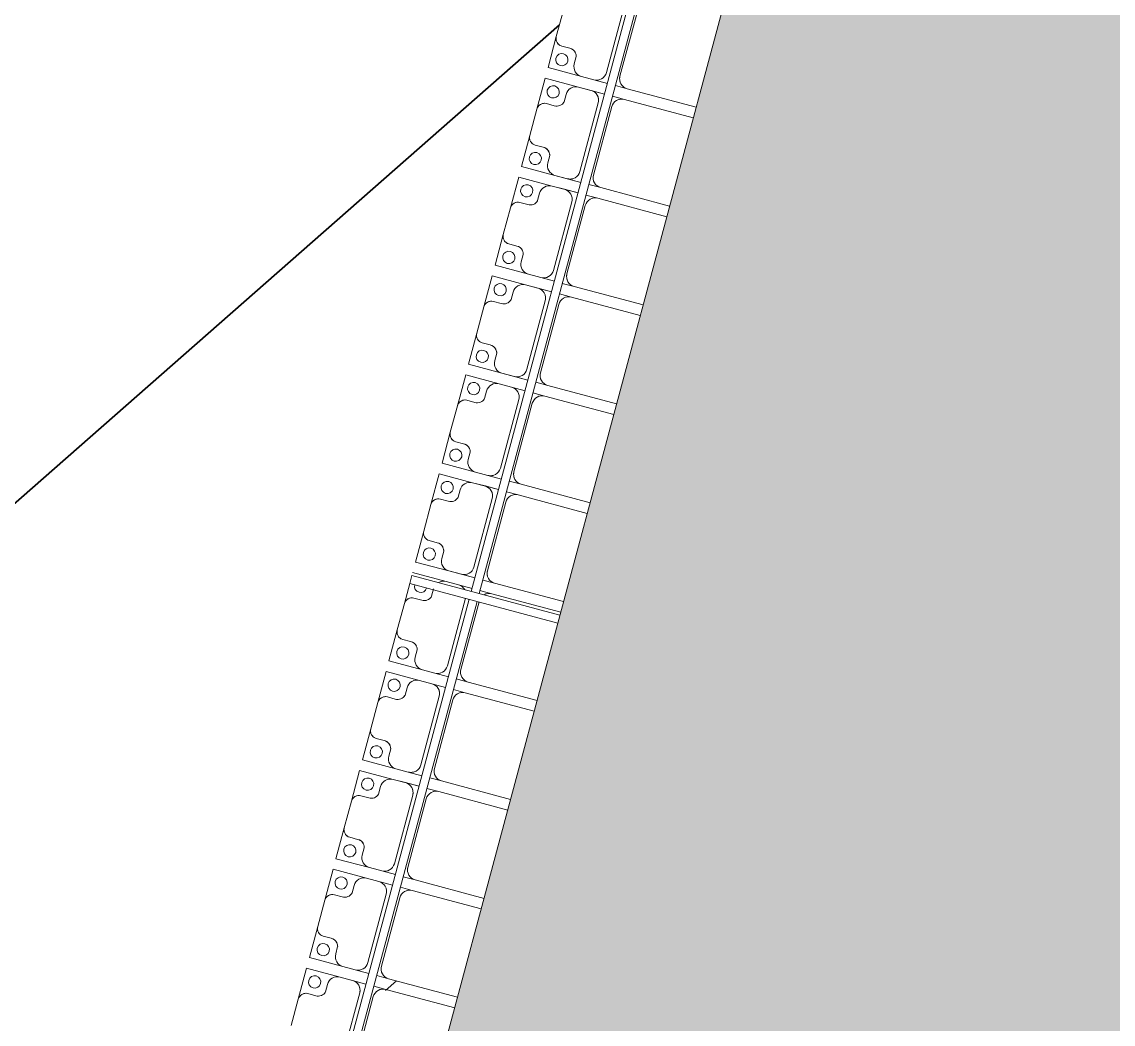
# Model space of a CAD drawing. Header units: millimetres. Extents: x -861324 to 439029, y -308065 to 694685.
# Drawn here: x -175708 to -170381, y 280901 to 285796 of the extents above; entities that cross this region are included whole.
import ezdxf

# ---------------------------------------------------------------- set-up
doc = ezdxf.new("R2010")
doc.units = ezdxf.units.MM
for name, color, linetype, lineweight in [('A-DETL-GENF', 92, 'Continuous', 9), ('A-DETL-THIN', 151, 'Continuous', 9), ('A-GENM', 13, 'Continuous', 9), ('C-TOPO-MAJR', 7, 'Continuous', 35), ('C-TOPO-MINR', 7, 'Continuous', 9), ('S-BEAM', 12, 'Continuous', 9)]:
    doc.layers.add(name, color=color, linetype=linetype, lineweight=lineweight)

# ---------------------------------------------------------------- blocks, each defined once
blk = doc.blocks.new('Dai phaodi lai - DẢI PHAO ĐI LẠI-17681-BỐ TRÍ BÈ PIN HỒ BẢN MÒNG')
at = {"layer": 'A-GENM', "color": 7}
for p, q in [((3723.2, -348.3), (3723.2, 0)), ((3776.8, 0), (3776.8, -348.3)), ((4223.2, -348.3), (4223.2, 0)), ((4276.8, 0), (4276.8, -348.3)), ((4723.2, -348.3), (4723.2, 0)), ((4776.8, 0), (4776.8, -348.3)), ((5223.2, -348.3), (5223.2, 0)), ((5276.8, 0), (5276.8, -348.3)), ((5723.2, -348.3), (5723.2, 0)), ((5776.8, 0), (5776.8, -348.3)), ((6223.2, -348.3), (6223.2, 0)), ((6276.8, 0), (6276.8, -348.3)), ((6723.2, -348.3), (6723.2, 0)), ((6776.8, 0), (6776.8, -348.3)), ((7223.2, -348.3), (7223.2, 0)), ((7276.8, 0), (7276.8, -348.3)), ((7723.2, -348.3), (7723.2, 0)), ((7776.8, 0), (7776.8, -348.3)), ((8223.2, -348.3), (8223.2, 0)), ((8276.8, 0), (8276.8, -348.3)), ((3326.8, -398.3), (3673.2, -398.3)), ((3826.8, -398.3), (4173.2, -398.3)), ((4326.8, -398.3), (4673.2, -398.3)), ((4826.8, -398.3), (5173.2, -398.3)), ((5326.8, -398.3), (5673.2, -398.3)), ((5826.8, -398.3), (6173.2, -398.3)), ((6331.2, -398.3), (6673.2, -398.3)), ((6826.8, -398.3), (7173.2, -398.3)), ((7326.8, -398.3), (7673.2, -398.3)), ((7826.8, -398.3), (8173.2, -398.3)), ((8326.8, -398.3), (8673.2, -398.3)), ((3673.2, -466.7), (3326.8, -466.7)), ((4173.2, -466.7), (3826.8, -466.7)), ((4673.2, -466.7), (4326.8, -466.7)), ((5173.2, -466.7), (4826.8, -466.7)), ((5673.2, -466.7), (5326.8, -466.7)), ((6173.2, -466.7), (5826.8, -466.7)), ((6673.2, -466.7), (6331.2, -466.7)), ((7173.2, -466.7), (6826.8, -466.7)), ((7673.2, -466.7), (7326.8, -466.7)), ((8173.2, -466.7), (7826.8, -466.7)), ((8673.2, -466.7), (8326.8, -466.7)), ((3723.2, -579.3), (3723.2, -516.7)), ((3776.8, -516.7), (3776.8, -579.3)), ((4223.2, -579.3), (4223.2, -516.7)), ((4276.8, -516.7), (4276.8, -579.3)), ((4723.2, -579.3), (4723.2, -516.7)), ((4776.8, -516.7), (4776.8, -579.3)), ((5223.2, -579.3), (5223.2, -516.7)), ((5276.8, -516.7), (5276.8, -579.3)), ((5723.2, -579.3), (5723.2, -516.7)), ((5776.8, -516.7), (5776.8, -579.3)), ((6223.2, -579.3), (6223.2, -516.7)), ((6276.8, -516.7), (6276.8, -579.3)), ((6723.2, -579.3), (6723.2, -516.7)), ((6776.8, -516.7), (6776.8, -579.3)), ((7223.2, -579.3), (7223.2, -516.7)), ((7276.8, -516.7), (7276.8, -579.3)), ((7723.2, -579.3), (7723.2, -516.7)), ((7776.8, -516.7), (7776.8, -579.3)), ((8223.2, -579.3), (8223.2, -516.7)), ((8276.8, -516.7), (8276.8, -579.3)), ((3635.7, -629.3), (3673.2, -629.3)), ((3826.8, -629.3), (3864.3, -629.3)), ((4135.7, -629.3), (4173.2, -629.3)), ((4326.8, -629.3), (4364.3, -629.3)), ((4635.7, -629.3), (4673.2, -629.3)), ((4826.8, -629.3), (4864.3, -629.3)), ((5135.7, -629.3), (5173.2, -629.3)), ((5326.8, -629.3), (5364.3, -629.3)), ((5635.7, -629.3), (5673.2, -629.3)), ((5826.8, -629.3), (5864.3, -629.3)), ((6135.7, -629.3), (6173.2, -629.3)), ((6326.8, -629.3), (6364.3, -629.3)), ((6635.7, -629.3), (6673.2, -629.3)), ((6826.8, -629.3), (6864.3, -629.3)), ((7135.7, -629.3), (7173.2, -629.3)), ((7326.8, -629.3), (7364.3, -629.3)), ((7635.7, -629.3), (7673.2, -629.3)), ((7826.8, -629.3), (7864.3, -629.3)), ((8135.7, -629.3), (8173.2, -629.3)), ((8326.8, -629.3), (8364.3, -629.3)), ((3604.9, -710.4), (3604.9, -670.7)), ((3895.1, -670.7), (3895.1, -710.4)), ((4104.9, -710.4), (4104.9, -670.7)), ((4395.1, -670.7), (4395.1, -710.4)), ((4604.9, -710.4), (4604.9, -670.7)), ((4895.1, -670.7), (4895.1, -710.4)), ((5104.9, -710.4), (5104.9, -670.7)), ((5395.1, -670.7), (5395.1, -710.4)), ((5604.9, -710.4), (5604.9, -670.7)), ((5895.1, -670.7), (5895.1, -710.4)), ((6104.9, -710.4), (6104.9, -670.7)), ((6395.1, -670.7), (6395.1, -710.4)), ((6604.9, -710.4), (6604.9, -670.7)), ((6895.1, -670.7), (6895.1, -710.4)), ((7104.9, -710.4), (7104.9, -670.7)), ((7395.1, -670.7), (7395.1, -710.4)), ((7604.9, -710.4), (7604.9, -670.7)), ((7895.1, -670.7), (7895.1, -710.4)), ((8104.9, -710.4), (8104.9, -670.7)), ((8395.1, -670.7), (8395.1, -710.4)), ((3433.1, -748.4), (3566.9, -748.4)), ((3933.1, -748.4), (4066.9, -748.4)), ((4433.1, -748.4), (4566.9, -748.4)), ((4933.1, -748.4), (5066.9, -748.4)), ((5433.1, -748.4), (5566.9, -748.4)), ((5933.1, -748.4), (6066.9, -748.4)), ((6433.1, -748.4), (6566.9, -748.4)), ((6933.1, -748.4), (7066.9, -748.4)), ((7433.1, -748.4), (7566.9, -748.4)), ((7933.1, -748.4), (8066.9, -748.4)), ((8433.1, -748.4), (8566.9, -748.4))]:
    blk.add_line(p, q, dxfattribs=at)
at = {"layer": 'A-GENM', "color": 9}
for p, q in [((3723.2, -348.3), (3723.2, -408.3)), ((3723.2, -348.3), (3723.2, -408.3)), ((3776.8, -408.3), (3776.8, -348.3)), ((3776.8, -408.3), (3776.8, -348.3)), ((4223.2, -348.3), (4223.2, -408.3)), ((4223.2, -348.3), (4223.2, -408.3)), ((4276.8, -408.3), (4276.8, -348.3)), ((4276.8, -408.3), (4276.8, -348.3)), ((4723.2, -348.3), (4723.2, -408.3)), ((4723.2, -348.3), (4723.2, -408.3)), ((4776.8, -408.3), (4776.8, -348.3)), ((4776.8, -408.3), (4776.8, -348.3)), ((5223.2, -348.3), (5223.2, -408.3)), ((5223.2, -348.3), (5223.2, -408.3)), ((5276.8, -408.3), (5276.8, -348.3)), ((5276.8, -408.3), (5276.8, -348.3)), ((5723.2, -348.3), (5723.2, -408.3)), ((5723.2, -348.3), (5723.2, -408.3)), ((5776.8, -408.3), (5776.8, -348.3)), ((5776.8, -408.3), (5776.8, -348.3)), ((6223.2, -348.3), (6223.2, -408.3)), ((6223.2, -348.3), (6223.2, -408.3)), ((6276.8, -408.3), (6276.8, -348.3)), ((6276.8, -408.3), (6276.8, -348.3)), ((6723.2, -348.3), (6723.2, -408.3)), ((6723.2, -348.3), (6723.2, -408.3)), ((6776.8, -408.3), (6776.8, -348.3)), ((6776.8, -408.3), (6776.8, -348.3)), ((7223.2, -348.3), (7223.2, -408.3)), ((7223.2, -348.3), (7223.2, -408.3)), ((7276.8, -408.3), (7276.8, -348.3)), ((7276.8, -408.3), (7276.8, -348.3)), ((7723.2, -348.3), (7723.2, -408.3)), ((7723.2, -348.3), (7723.2, -408.3)), ((7776.8, -408.3), (7776.8, -348.3)), ((7776.8, -408.3), (7776.8, -348.3)), ((8223.2, -348.3), (8223.2, -408.3)), ((8223.2, -348.3), (8223.2, -408.3)), ((8276.8, -408.3), (8276.8, -348.3)), ((8276.8, -408.3), (8276.8, -348.3)), ((3723.2, -448.3), (3723.2, -579.3)), ((3723.2, -448.3), (3723.2, -516.7)), ((3776.8, -579.3), (3776.8, -448.3)), ((3776.8, -516.7), (3776.8, -448.3)), ((4223.2, -448.3), (4223.2, -579.3)), ((4223.2, -448.3), (4223.2, -516.7)), ((4276.8, -579.3), (4276.8, -448.3)), ((4276.8, -516.7), (4276.8, -448.3)), ((4723.2, -448.3), (4723.2, -579.3)), ((4723.2, -448.3), (4723.2, -516.7)), ((4776.8, -579.3), (4776.8, -448.3)), ((4776.8, -516.7), (4776.8, -448.3)), ((5223.2, -448.3), (5223.2, -579.3)), ((5223.2, -448.3), (5223.2, -516.7)), ((5276.8, -579.3), (5276.8, -448.3)), ((5276.8, -516.7), (5276.8, -448.3)), ((5723.2, -448.3), (5723.2, -579.3)), ((5723.2, -448.3), (5723.2, -516.7)), ((5776.8, -579.3), (5776.8, -448.3)), ((5776.8, -516.7), (5776.8, -448.3)), ((6223.2, -448.3), (6223.2, -579.3)), ((6223.2, -448.3), (6223.2, -516.7)), ((6276.8, -579.3), (6276.8, -448.3)), ((6276.8, -516.7), (6276.8, -448.3)), ((6723.2, -448.3), (6723.2, -579.3)), ((6723.2, -448.3), (6723.2, -516.7)), ((6776.8, -579.3), (6776.8, -448.3)), ((6776.8, -516.7), (6776.8, -448.3)), ((7223.2, -448.3), (7223.2, -579.3)), ((7223.2, -448.3), (7223.2, -516.7)), ((7276.8, -579.3), (7276.8, -448.3)), ((7276.8, -516.7), (7276.8, -448.3)), ((7723.2, -448.3), (7723.2, -579.3)), ((7723.2, -448.3), (7723.2, -516.7)), ((7776.8, -579.3), (7776.8, -448.3)), ((7776.8, -516.7), (7776.8, -448.3)), ((8223.2, -448.3), (8223.2, -579.3)), ((8223.2, -448.3), (8223.2, -516.7)), ((8276.8, -579.3), (8276.8, -448.3)), ((8276.8, -516.7), (8276.8, -448.3)), ((3723.2, -579.3), (3723.2, -748.4)), ((3723.2, -748.4), (3723.2, -579.3)), ((3776.8, -748.4), (3776.8, -579.3)), ((3776.8, -579.3), (3776.8, -748.4)), ((4223.2, -579.3), (4223.2, -748.4)), ((4223.2, -748.4), (4223.2, -579.3)), ((4276.8, -748.4), (4276.8, -579.3)), ((4276.8, -579.3), (4276.8, -748.4)), ((4723.2, -579.3), (4723.2, -748.4)), ((4723.2, -748.4), (4723.2, -579.3)), ((4776.8, -748.4), (4776.8, -579.3)), ((4776.8, -579.3), (4776.8, -748.4)), ((5223.2, -579.3), (5223.2, -748.4)), ((5223.2, -748.4), (5223.2, -579.3)), ((5276.8, -748.4), (5276.8, -579.3)), ((5276.8, -579.3), (5276.8, -748.4)), ((5723.2, -579.3), (5723.2, -748.4)), ((5723.2, -748.4), (5723.2, -579.3)), ((5776.8, -748.4), (5776.8, -579.3)), ((5776.8, -579.3), (5776.8, -748.4)), ((6223.2, -579.3), (6223.2, -748.4)), ((6223.2, -748.4), (6223.2, -579.3)), ((6276.8, -748.4), (6276.8, -579.3)), ((6276.8, -579.3), (6276.8, -748.4)), ((6723.2, -579.3), (6723.2, -748.4)), ((6723.2, -748.4), (6723.2, -579.3)), ((6776.8, -748.4), (6776.8, -579.3)), ((6776.8, -579.3), (6776.8, -748.4)), ((7223.2, -579.3), (7223.2, -748.4)), ((7223.2, -748.4), (7223.2, -579.3)), ((7276.8, -748.4), (7276.8, -579.3)), ((7276.8, -579.3), (7276.8, -748.4)), ((7723.2, -579.3), (7723.2, -748.4)), ((7723.2, -748.4), (7723.2, -579.3)), ((7776.8, -748.4), (7776.8, -579.3)), ((7776.8, -579.3), (7776.8, -748.4)), ((8223.2, -579.3), (8223.2, -748.4)), ((8223.2, -748.4), (8223.2, -579.3)), ((8276.8, -748.4), (8276.8, -579.3)), ((8276.8, -579.3), (8276.8, -748.4)), ((3673.2, -629.3), (3635.7, -629.3)), ((3635.7, -629.3), (3673.2, -629.3)), ((3673.2, -629.3), (3635.7, -629.3)), ((3864.3, -629.3), (3826.8, -629.3)), ((3826.8, -629.3), (3864.3, -629.3)), ((3864.3, -629.3), (3826.8, -629.3)), ((4173.2, -629.3), (4135.7, -629.3)), ((4135.7, -629.3), (4173.2, -629.3)), ((4173.2, -629.3), (4135.7, -629.3)), ((4364.3, -629.3), (4326.8, -629.3)), ((4326.8, -629.3), (4364.3, -629.3)), ((4364.3, -629.3), (4326.8, -629.3)), ((4673.2, -629.3), (4635.7, -629.3)), ((4635.7, -629.3), (4673.2, -629.3)), ((4673.2, -629.3), (4635.7, -629.3)), ((4864.3, -629.3), (4826.8, -629.3)), ((4826.8, -629.3), (4864.3, -629.3)), ((4864.3, -629.3), (4826.8, -629.3)), ((5173.2, -629.3), (5135.7, -629.3)), ((5135.7, -629.3), (5173.2, -629.3)), ((5173.2, -629.3), (5135.7, -629.3)), ((5364.3, -629.3), (5326.8, -629.3)), ((5326.8, -629.3), (5364.3, -629.3)), ((5364.3, -629.3), (5326.8, -629.3)), ((5673.2, -629.3), (5635.7, -629.3)), ((5635.7, -629.3), (5673.2, -629.3)), ((5673.2, -629.3), (5635.7, -629.3)), ((5864.3, -629.3), (5826.8, -629.3)), ((5826.8, -629.3), (5864.3, -629.3)), ((5864.3, -629.3), (5826.8, -629.3)), ((6173.2, -629.3), (6135.7, -629.3)), ((6135.7, -629.3), (6173.2, -629.3)), ((6173.2, -629.3), (6135.7, -629.3)), ((6364.3, -629.3), (6326.8, -629.3)), ((6326.8, -629.3), (6364.3, -629.3)), ((6364.3, -629.3), (6326.8, -629.3)), ((6673.2, -629.3), (6635.7, -629.3)), ((6635.7, -629.3), (6673.2, -629.3)), ((6673.2, -629.3), (6635.7, -629.3)), ((6864.3, -629.3), (6826.8, -629.3)), ((6826.8, -629.3), (6864.3, -629.3)), ((6864.3, -629.3), (6826.8, -629.3)), ((7173.2, -629.3), (7135.7, -629.3)), ((7135.7, -629.3), (7173.2, -629.3)), ((7173.2, -629.3), (7135.7, -629.3)), ((7364.3, -629.3), (7326.8, -629.3)), ((7326.8, -629.3), (7364.3, -629.3)), ((7364.3, -629.3), (7326.8, -629.3)), ((7673.2, -629.3), (7635.7, -629.3)), ((7635.7, -629.3), (7673.2, -629.3)), ((7673.2, -629.3), (7635.7, -629.3)), ((7864.3, -629.3), (7826.8, -629.3)), ((7826.8, -629.3), (7864.3, -629.3)), ((7864.3, -629.3), (7826.8, -629.3)), ((8173.2, -629.3), (8135.7, -629.3)), ((8135.7, -629.3), (8173.2, -629.3)), ((8173.2, -629.3), (8135.7, -629.3)), ((8364.3, -629.3), (8326.8, -629.3)), ((8326.8, -629.3), (8364.3, -629.3)), ((8364.3, -629.3), (8326.8, -629.3)), ((3895.1, -710.4), (3895.1, -670.7)), ((3895.1, -670.7), (3895.1, -710.4)), ((3895.1, -710.4), (3895.1, -670.7)), ((4395.1, -710.4), (4395.1, -670.7)), ((4395.1, -670.7), (4395.1, -710.4)), ((4395.1, -710.4), (4395.1, -670.7)), ((4895.1, -710.4), (4895.1, -670.7)), ((4895.1, -670.7), (4895.1, -710.4)), ((4895.1, -710.4), (4895.1, -670.7)), ((5395.1, -710.4), (5395.1, -670.7)), ((5395.1, -670.7), (5395.1, -710.4)), ((5395.1, -710.4), (5395.1, -670.7)), ((5895.1, -710.4), (5895.1, -670.7)), ((5895.1, -670.7), (5895.1, -710.4)), ((5895.1, -710.4), (5895.1, -670.7)), ((6395.1, -710.4), (6395.1, -670.7)), ((6395.1, -670.7), (6395.1, -710.4)), ((6395.1, -710.4), (6395.1, -670.7)), ((6895.1, -710.4), (6895.1, -670.7)), ((6895.1, -670.7), (6895.1, -710.4)), ((6895.1, -710.4), (6895.1, -670.7)), ((7395.1, -710.4), (7395.1, -670.7)), ((7395.1, -670.7), (7395.1, -710.4)), ((7395.1, -710.4), (7395.1, -670.7)), ((7895.1, -710.4), (7895.1, -670.7)), ((7895.1, -670.7), (7895.1, -710.4)), ((7895.1, -710.4), (7895.1, -670.7)), ((8395.1, -710.4), (8395.1, -670.7)), ((8395.1, -670.7), (8395.1, -710.4)), ((8395.1, -710.4), (8395.1, -670.7)), ((3723.2, -748.4), (3566.9, -748.4)), ((3566.9, -748.4), (3723.2, -748.4)), ((3933.1, -748.4), (3776.8, -748.4)), ((3776.8, -748.4), (3933.1, -748.4)), ((4223.2, -748.4), (4066.9, -748.4)), ((4066.9, -748.4), (4223.2, -748.4)), ((4433.1, -748.4), (4276.8, -748.4)), ((4276.8, -748.4), (4433.1, -748.4)), ((4723.2, -748.4), (4566.9, -748.4)), ((4566.9, -748.4), (4723.2, -748.4)), ((4933.1, -748.4), (4776.8, -748.4)), ((4776.8, -748.4), (4933.1, -748.4)), ((5223.2, -748.4), (5066.9, -748.4)), ((5066.9, -748.4), (5223.2, -748.4)), ((5433.1, -748.4), (5276.8, -748.4)), ((5276.8, -748.4), (5433.1, -748.4)), ((5723.2, -748.4), (5566.9, -748.4)), ((5566.9, -748.4), (5723.2, -748.4)), ((5933.1, -748.4), (5776.8, -748.4)), ((5776.8, -748.4), (5933.1, -748.4)), ((6223.2, -748.4), (6066.9, -748.4)), ((6066.9, -748.4), (6223.2, -748.4)), ((6433.1, -748.4), (6331.2, -748.4)), ((6331.2, -748.4), (6433.1, -748.4)), ((6723.2, -748.4), (6566.9, -748.4)), ((6566.9, -748.4), (6723.2, -748.4)), ((6933.1, -748.4), (6776.8, -748.4)), ((6776.8, -748.4), (6933.1, -748.4)), ((7223.2, -748.4), (7066.9, -748.4)), ((7066.9, -748.4), (7223.2, -748.4)), ((7433.1, -748.4), (7276.8, -748.4)), ((7276.8, -748.4), (7433.1, -748.4)), ((7723.2, -748.4), (7566.9, -748.4)), ((7566.9, -748.4), (7723.2, -748.4)), ((7933.1, -748.4), (7776.8, -748.4)), ((7776.8, -748.4), (7933.1, -748.4)), ((8223.2, -748.4), (8066.9, -748.4)), ((8066.9, -748.4), (8223.2, -748.4)), ((8433.1, -748.4), (8276.8, -748.4)), ((8276.8, -748.4), (8433.1, -748.4))]:
    blk.add_line(p, q, dxfattribs=at)
at = {"layer": 'A-GENM', "color": 7}
for centre, radius, start, end in [((3673.2, -348.3), 50, 270, 360), ((3826.8, -348.3), 50, 180, 270), ((4173.2, -348.3), 50, 270, 360), ((4326.8, -348.3), 50, 180, 270), ((4673.2, -348.3), 50, 270, 360), ((4826.8, -348.3), 50, 180, 270), ((5173.2, -348.3), 50, 270, 360), ((5326.8, -348.3), 50, 180, 270), ((5673.2, -348.3), 50, 270, 360), ((5826.8, -348.3), 50, 180, 270), ((6173.2, -348.3), 50, 270, 360), ((6326.8, -348.3), 50, 180, 225), ((6673.2, -348.3), 50, 270, 360), ((6826.8, -348.3), 50, 180, 270), ((7173.2, -348.3), 50, 270, 360), ((7326.8, -348.3), 50, 180, 270), ((7673.2, -348.3), 50, 270, 360), ((7826.8, -348.3), 50, 180, 270), ((8173.2, -348.3), 50, 270, 360), ((8326.8, -348.3), 50, 180, 270), ((3673.2, -516.7), 50, 360, 90), ((3826.8, -516.7), 50, 90, 180), ((4173.2, -516.7), 50, 360, 90), ((4326.8, -516.7), 50, 90, 180), ((4673.2, -516.7), 50, 360, 90), ((4826.8, -516.7), 50, 90, 180), ((5173.2, -516.7), 50, 360, 90), ((5326.8, -516.7), 50, 90, 180), ((5673.2, -516.7), 50, 360, 90), ((5826.8, -516.7), 50, 90, 180), ((6173.2, -516.7), 50, 360, 90), ((6673.2, -516.7), 50, 360, 90), ((6826.8, -516.7), 50, 90, 180), ((7173.2, -516.7), 50, 360, 90), ((7326.8, -516.7), 50, 90, 180), ((7673.2, -516.7), 50, 360, 90), ((7826.8, -516.7), 50, 90, 180), ((8173.2, -516.7), 50, 360, 90), ((8326.8, -516.7), 50, 90, 180), ((6326.8, -516.7), 50, 135, 180), ((3673.2, -579.3), 50, 270, 360), ((3826.8, -579.3), 50, 180, 270), ((4173.2, -579.3), 50, 270, 360), ((4326.8, -579.3), 50, 180, 270), ((4673.2, -579.3), 50, 270, 360), ((4826.8, -579.3), 50, 180, 270), ((5173.2, -579.3), 50, 270, 360), ((5326.8, -579.3), 50, 180, 270), ((5673.2, -579.3), 50, 270, 360), ((5826.8, -579.3), 50, 180, 270), ((6173.2, -579.3), 50, 270, 360), ((6326.8, -579.3), 50, 180, 225), ((6673.2, -579.3), 50, 270, 360), ((6826.8, -579.3), 50, 180, 270), ((7173.2, -579.3), 50, 270, 360), ((7326.8, -579.3), 50, 180, 270), ((7673.2, -579.3), 50, 270, 360), ((7826.8, -579.3), 50, 180, 270), ((8173.2, -579.3), 50, 270, 360), ((8326.8, -579.3), 50, 180, 270), ((3644.8, -668.2), 40, 103.1885, 183.5081), ((3855.2, -668.2), 40, 356.4919, 76.8115), ((4144.8, -668.2), 40, 103.1885, 183.5081), ((4355.2, -668.2), 40, 356.4919, 76.8115), ((4644.8, -668.2), 40, 103.1885, 183.5081), ((4855.2, -668.2), 40, 356.4919, 76.8115), ((5144.8, -668.2), 40, 103.1885, 183.5081), ((5355.2, -668.2), 40, 356.4919, 76.8115), ((5644.8, -668.2), 40, 103.1885, 183.5081), ((5855.2, -668.2), 40, 356.4919, 76.8115), ((6144.8, -668.2), 40, 103.1885, 183.5081), ((6355.2, -668.2), 40, 356.4919, 76.8115), ((6644.8, -668.2), 40, 103.1885, 183.5081), ((6855.2, -668.2), 40, 356.4919, 76.8115), ((7144.8, -668.2), 40, 103.1885, 183.5081), ((7355.2, -668.2), 40, 356.4919, 76.8115), ((7644.8, -668.2), 40, 103.1885, 183.5081), ((7855.2, -668.2), 40, 356.4919, 76.8115), ((8144.8, -668.2), 40, 103.1885, 183.5081), ((8355.2, -668.2), 40, 356.4919, 76.8115), ((3566.9, -710.4), 38, 270, 360), ((3933.1, -710.4), 38, 180, 270), ((4066.9, -710.4), 38, 270, 360), ((4433.1, -710.4), 38, 180, 270), ((4566.9, -710.4), 38, 270, 360), ((4933.1, -710.4), 38, 180, 270), ((5066.9, -710.4), 38, 270, 360), ((5433.1, -710.4), 38, 180, 270), ((5566.9, -710.4), 38, 270, 360), ((5933.1, -710.4), 38, 180, 270), ((6066.9, -710.4), 38, 270, 360), ((6433.1, -710.4), 38, 180, 270), ((6566.9, -710.4), 38, 270, 360), ((6933.1, -710.4), 38, 180, 270), ((7066.9, -710.4), 38, 270, 360), ((7433.1, -710.4), 38, 180, 270), ((7566.9, -710.4), 38, 270, 360), ((7933.1, -710.4), 38, 180, 270), ((8066.9, -710.4), 38, 270, 360), ((8433.1, -710.4), 38, 180, 270)]:
    blk.add_arc(centre, radius, start, end, dxfattribs=at)
at = {"layer": 'A-GENM', "color": 9}
for centre, radius, start, end in [((3826.8, -348.3), 50, 180, 210), ((4326.8, -348.3), 50, 180, 210), ((4826.8, -348.3), 50, 180, 210), ((5326.8, -348.3), 50, 180, 210), ((5826.8, -348.3), 50, 180, 210), ((6326.8, -348.3), 50, 180, 210), ((6826.8, -348.3), 50, 180, 210), ((7326.8, -348.3), 50, 180, 210), ((7826.8, -348.3), 50, 180, 210), ((8326.8, -348.3), 50, 180, 210), ((3673.2, -348.3), 50, 270, 300), ((4173.2, -348.3), 50, 270, 300), ((4673.2, -348.3), 50, 270, 300), ((5173.2, -348.3), 50, 270, 300), ((5673.2, -348.3), 50, 270, 300), ((6173.2, -348.3), 50, 270, 300), ((6673.2, -348.3), 50, 270, 300), ((7173.2, -348.3), 50, 270, 300), ((7673.2, -348.3), 50, 270, 300), ((8173.2, -348.3), 50, 270, 300), ((3826.8, -516.7), 50, 90, 120), ((4326.8, -516.7), 50, 90, 120), ((4826.8, -516.7), 50, 90, 120), ((5326.8, -516.7), 50, 90, 120), ((5826.8, -516.7), 50, 90, 120), ((6826.8, -516.7), 50, 90, 120), ((7326.8, -516.7), 50, 90, 120), ((7826.8, -516.7), 50, 90, 120), ((8326.8, -516.7), 50, 90, 120), ((3673.2, -516.7), 50, 360, 30), ((4173.2, -516.7), 50, 360, 30), ((4673.2, -516.7), 50, 360, 30), ((5173.2, -516.7), 50, 360, 30), ((5673.2, -516.7), 50, 360, 30), ((6173.2, -516.7), 50, 360, 30), ((6673.2, -516.7), 50, 360, 30), ((7173.2, -516.7), 50, 360, 30), ((7673.2, -516.7), 50, 360, 30), ((8173.2, -516.7), 50, 360, 30), ((3673.2, -579.3), 50, 270, 360), ((3673.2, -579.3), 50, 270, 360), ((3673.2, -579.3), 50, 270, 360), ((3826.8, -579.3), 50, 180, 270), ((3826.8, -579.3), 50, 180, 270), ((3826.8, -579.3), 50, 180, 270), ((4173.2, -579.3), 50, 270, 360), ((4173.2, -579.3), 50, 270, 360), ((4173.2, -579.3), 50, 270, 360), ((4326.8, -579.3), 50, 180, 270), ((4326.8, -579.3), 50, 180, 270), ((4326.8, -579.3), 50, 180, 270), ((4673.2, -579.3), 50, 270, 360), ((4673.2, -579.3), 50, 270, 360), ((4673.2, -579.3), 50, 270, 360), ((4826.8, -579.3), 50, 180, 270), ((4826.8, -579.3), 50, 180, 270), ((4826.8, -579.3), 50, 180, 270), ((5173.2, -579.3), 50, 270, 360), ((5173.2, -579.3), 50, 270, 360), ((5173.2, -579.3), 50, 270, 360), ((5326.8, -579.3), 50, 180, 270), ((5326.8, -579.3), 50, 180, 270), ((5326.8, -579.3), 50, 180, 270), ((5673.2, -579.3), 50, 270, 360), ((5673.2, -579.3), 50, 270, 360), ((5673.2, -579.3), 50, 270, 360), ((5826.8, -579.3), 50, 180, 270), ((5826.8, -579.3), 50, 180, 270), ((5826.8, -579.3), 50, 180, 270), ((6173.2, -579.3), 50, 270, 360), ((6173.2, -579.3), 50, 270, 360), ((6173.2, -579.3), 50, 270, 360), ((6326.8, -579.3), 50, 180, 225), ((6326.8, -579.3), 50, 180, 225), ((6326.8, -579.3), 50, 180, 225), ((6673.2, -579.3), 50, 270, 360), ((6673.2, -579.3), 50, 270, 360), ((6673.2, -579.3), 50, 270, 360), ((6826.8, -579.3), 50, 180, 270), ((6826.8, -579.3), 50, 180, 270), ((6826.8, -579.3), 50, 180, 270), ((7173.2, -579.3), 50, 270, 360), ((7173.2, -579.3), 50, 270, 360), ((7173.2, -579.3), 50, 270, 360), ((7326.8, -579.3), 50, 180, 270), ((7326.8, -579.3), 50, 180, 270), ((7326.8, -579.3), 50, 180, 270), ((7673.2, -579.3), 50, 270, 360), ((7673.2, -579.3), 50, 270, 360), ((7673.2, -579.3), 50, 270, 360), ((7826.8, -579.3), 50, 180, 270), ((7826.8, -579.3), 50, 180, 270), ((7826.8, -579.3), 50, 180, 270), ((8173.2, -579.3), 50, 270, 360), ((8173.2, -579.3), 50, 270, 360), ((8173.2, -579.3), 50, 270, 360), ((8326.8, -579.3), 50, 180, 270), ((8326.8, -579.3), 50, 180, 270), ((8326.8, -579.3), 50, 180, 270), ((3644.8, -668.2), 40, 129.9617, 183.5081), ((3644.8, -668.2), 40, 129.9617, 183.5081), ((3644.8, -668.2), 40, 129.9617, 183.5081), ((3644.8, -668.2), 40, 103.1885, 116.5751), ((3644.8, -668.2), 40, 103.1885, 116.5751), ((3644.8, -668.2), 40, 103.1885, 116.5751), ((3855.2, -668.2), 40, 63.4249, 76.8115), ((3855.2, -668.2), 40, 63.4249, 76.8115), ((3855.2, -668.2), 40, 63.4249, 76.8115), ((4144.8, -668.2), 40, 129.9617, 183.5081), ((4144.8, -668.2), 40, 129.9617, 183.5081), ((4144.8, -668.2), 40, 129.9617, 183.5081), ((4144.8, -668.2), 40, 103.1885, 116.5751), ((4144.8, -668.2), 40, 103.1885, 116.5751), ((4144.8, -668.2), 40, 103.1885, 116.5751), ((4355.2, -668.2), 40, 63.4249, 76.8115), ((4355.2, -668.2), 40, 63.4249, 76.8115), ((4355.2, -668.2), 40, 63.4249, 76.8115), ((4644.8, -668.2), 40, 129.9617, 183.5081), ((4644.8, -668.2), 40, 129.9617, 183.5081), ((4644.8, -668.2), 40, 129.9617, 183.5081), ((4644.8, -668.2), 40, 103.1885, 116.5751), ((4644.8, -668.2), 40, 103.1885, 116.5751), ((4644.8, -668.2), 40, 103.1885, 116.5751), ((4855.2, -668.2), 40, 63.4249, 76.8115), ((4855.2, -668.2), 40, 63.4249, 76.8115), ((4855.2, -668.2), 40, 63.4249, 76.8115), ((5144.8, -668.2), 40, 129.9617, 183.5081), ((5144.8, -668.2), 40, 129.9617, 183.5081), ((5144.8, -668.2), 40, 129.9617, 183.5081), ((5144.8, -668.2), 40, 103.1885, 116.5751), ((5144.8, -668.2), 40, 103.1885, 116.5751), ((5144.8, -668.2), 40, 103.1885, 116.5751), ((5355.2, -668.2), 40, 63.4249, 76.8115), ((5355.2, -668.2), 40, 63.4249, 76.8115), ((5355.2, -668.2), 40, 63.4249, 76.8115), ((5644.8, -668.2), 40, 129.9617, 183.5081), ((5644.8, -668.2), 40, 129.9617, 183.5081), ((5644.8, -668.2), 40, 129.9617, 183.5081), ((5644.8, -668.2), 40, 103.1885, 116.5751), ((5644.8, -668.2), 40, 103.1885, 116.5751), ((5644.8, -668.2), 40, 103.1885, 116.5751), ((5855.2, -668.2), 40, 63.4249, 76.8115), ((5855.2, -668.2), 40, 63.4249, 76.8115), ((5855.2, -668.2), 40, 63.4249, 76.8115), ((6144.8, -668.2), 40, 129.9617, 183.5081), ((6144.8, -668.2), 40, 129.9617, 183.5081), ((6144.8, -668.2), 40, 129.9617, 183.5081), ((6144.8, -668.2), 40, 103.1885, 116.5751), ((6144.8, -668.2), 40, 103.1885, 116.5751), ((6144.8, -668.2), 40, 103.1885, 116.5751), ((6355.2, -668.2), 40, 63.4249, 76.8115), ((6355.2, -668.2), 40, 63.4249, 76.8115), ((6355.2, -668.2), 40, 63.4249, 76.8115), ((6644.8, -668.2), 40, 129.9617, 183.5081), ((6644.8, -668.2), 40, 129.9617, 183.5081), ((6644.8, -668.2), 40, 129.9617, 183.5081), ((6644.8, -668.2), 40, 103.1885, 116.5751), ((6644.8, -668.2), 40, 103.1885, 116.5751), ((6644.8, -668.2), 40, 103.1885, 116.5751), ((6855.2, -668.2), 40, 63.4249, 76.8115), ((6855.2, -668.2), 40, 63.4249, 76.8115), ((6855.2, -668.2), 40, 63.4249, 76.8115), ((7144.8, -668.2), 40, 129.9617, 183.5081), ((7144.8, -668.2), 40, 129.9617, 183.5081), ((7144.8, -668.2), 40, 129.9617, 183.5081), ((7144.8, -668.2), 40, 103.1885, 116.5751), ((7144.8, -668.2), 40, 103.1885, 116.5751), ((7144.8, -668.2), 40, 103.1885, 116.5751), ((7355.2, -668.2), 40, 63.4249, 76.8115), ((7355.2, -668.2), 40, 63.4249, 76.8115), ((7355.2, -668.2), 40, 63.4249, 76.8115), ((7644.8, -668.2), 40, 129.9617, 183.5081), ((7644.8, -668.2), 40, 129.9617, 183.5081), ((7644.8, -668.2), 40, 129.9617, 183.5081), ((7644.8, -668.2), 40, 103.1885, 116.5751), ((7644.8, -668.2), 40, 103.1885, 116.5751), ((7644.8, -668.2), 40, 103.1885, 116.5751), ((7855.2, -668.2), 40, 63.4249, 76.8115), ((7855.2, -668.2), 40, 63.4249, 76.8115), ((7855.2, -668.2), 40, 63.4249, 76.8115), ((8144.8, -668.2), 40, 129.9617, 183.5081), ((8144.8, -668.2), 40, 129.9617, 183.5081), ((8144.8, -668.2), 40, 129.9617, 183.5081), ((8144.8, -668.2), 40, 103.1885, 116.5751), ((8144.8, -668.2), 40, 103.1885, 116.5751), ((8144.8, -668.2), 40, 103.1885, 116.5751), ((8355.2, -668.2), 40, 63.4249, 76.8115), ((8355.2, -668.2), 40, 63.4249, 76.8115), ((8355.2, -668.2), 40, 63.4249, 76.8115), ((3668.4, -693.3), 30, 90, 270), ((3668.4, -693.3), 30, 90, 270), ((3668.4, -693.3), 30, 270, 90), ((3668.4, -693.3), 30, 270, 90), ((3831.6, -693.3), 30, 90, 270), ((3831.6, -693.3), 30, 90, 270), ((3831.6, -693.3), 30, 270, 90), ((3831.6, -693.3), 30, 270, 90), ((3855.2, -668.2), 40, 356.4919, 36.6517), ((3855.2, -668.2), 40, 356.4919, 36.6517), ((3855.2, -668.2), 40, 356.4919, 36.6517), ((4168.4, -693.3), 30, 90, 270), ((4168.4, -693.3), 30, 90, 270), ((4168.4, -693.3), 30, 270, 90), ((4168.4, -693.3), 30, 270, 90), ((4331.6, -693.3), 30, 90, 270), ((4331.6, -693.3), 30, 90, 270), ((4331.6, -693.3), 30, 270, 90), ((4331.6, -693.3), 30, 270, 90), ((4355.2, -668.2), 40, 356.4919, 36.6517), ((4355.2, -668.2), 40, 356.4919, 36.6517), ((4355.2, -668.2), 40, 356.4919, 36.6517), ((4668.4, -693.3), 30, 90, 270), ((4668.4, -693.3), 30, 90, 270), ((4668.4, -693.3), 30, 270, 90), ((4668.4, -693.3), 30, 270, 90), ((4831.6, -693.3), 30, 90, 270), ((4831.6, -693.3), 30, 90, 270), ((4831.6, -693.3), 30, 270, 90), ((4831.6, -693.3), 30, 270, 90), ((4855.2, -668.2), 40, 356.4919, 36.6517), ((4855.2, -668.2), 40, 356.4919, 36.6517), ((4855.2, -668.2), 40, 356.4919, 36.6517), ((5168.4, -693.3), 30, 90, 270), ((5168.4, -693.3), 30, 90, 270), ((5168.4, -693.3), 30, 270, 90), ((5168.4, -693.3), 30, 270, 90), ((5331.6, -693.3), 30, 90, 270), ((5331.6, -693.3), 30, 90, 270), ((5331.6, -693.3), 30, 270, 90), ((5331.6, -693.3), 30, 270, 90), ((5355.2, -668.2), 40, 356.4919, 36.6517), ((5355.2, -668.2), 40, 356.4919, 36.6517), ((5355.2, -668.2), 40, 356.4919, 36.6517), ((5668.4, -693.3), 30, 90, 270), ((5668.4, -693.3), 30, 90, 270), ((5668.4, -693.3), 30, 270, 90), ((5668.4, -693.3), 30, 270, 90), ((5831.6, -693.3), 30, 90, 270), ((5831.6, -693.3), 30, 90, 270), ((5831.6, -693.3), 30, 270, 90), ((5831.6, -693.3), 30, 270, 90), ((5855.2, -668.2), 40, 356.4919, 36.6517), ((5855.2, -668.2), 40, 356.4919, 36.6517), ((5855.2, -668.2), 40, 356.4919, 36.6517), ((6168.4, -693.3), 30, 90, 270), ((6168.4, -693.3), 30, 90, 270), ((6168.4, -693.3), 30, 270, 90), ((6168.4, -693.3), 30, 270, 90), ((6331.6, -693.3), 30, 270, 90), ((6331.6, -693.3), 30, 270, 90), ((6355.2, -668.2), 40, 356.4919, 36.6517), ((6355.2, -668.2), 40, 356.4919, 36.6517), ((6355.2, -668.2), 40, 356.4919, 36.6517), ((6668.4, -693.3), 30, 90, 270), ((6668.4, -693.3), 30, 90, 270), ((6668.4, -693.3), 30, 270, 90), ((6668.4, -693.3), 30, 270, 90), ((6831.6, -693.3), 30, 90, 270), ((6831.6, -693.3), 30, 90, 270), ((6831.6, -693.3), 30, 270, 90), ((6831.6, -693.3), 30, 270, 90), ((6855.2, -668.2), 40, 356.4919, 36.6517), ((6855.2, -668.2), 40, 356.4919, 36.6517), ((6855.2, -668.2), 40, 356.4919, 36.6517), ((7168.4, -693.3), 30, 90, 270), ((7168.4, -693.3), 30, 90, 270), ((7168.4, -693.3), 30, 270, 90), ((7168.4, -693.3), 30, 270, 90), ((7331.6, -693.3), 30, 90, 270), ((7331.6, -693.3), 30, 90, 270), ((7331.6, -693.3), 30, 270, 90), ((7331.6, -693.3), 30, 270, 90), ((7355.2, -668.2), 40, 356.4919, 36.6517), ((7355.2, -668.2), 40, 356.4919, 36.6517), ((7355.2, -668.2), 40, 356.4919, 36.6517), ((7668.4, -693.3), 30, 90, 270), ((7668.4, -693.3), 30, 90, 270), ((7668.4, -693.3), 30, 270, 90), ((7668.4, -693.3), 30, 270, 90), ((7831.6, -693.3), 30, 90, 270), ((7831.6, -693.3), 30, 90, 270), ((7831.6, -693.3), 30, 270, 90), ((7831.6, -693.3), 30, 270, 90), ((7855.2, -668.2), 40, 356.4919, 36.6517), ((7855.2, -668.2), 40, 356.4919, 36.6517), ((7855.2, -668.2), 40, 356.4919, 36.6517), ((8168.4, -693.3), 30, 90, 270), ((8168.4, -693.3), 30, 90, 270), ((8168.4, -693.3), 30, 270, 90), ((8168.4, -693.3), 30, 270, 90), ((8331.6, -693.3), 30, 90, 270), ((8331.6, -693.3), 30, 90, 270), ((8331.6, -693.3), 30, 270, 90), ((8331.6, -693.3), 30, 270, 90), ((8355.2, -668.2), 40, 356.4919, 36.6517), ((8355.2, -668.2), 40, 356.4919, 36.6517), ((8355.2, -668.2), 40, 356.4919, 36.6517), ((3566.9, -710.4), 38, 270, 300), ((3566.9, -710.4), 38, 270, 300), ((3566.9, -710.4), 38, 270, 300), ((3566.9, -710.4), 38, 315, 345), ((3566.9, -710.4), 38, 315, 345), ((3566.9, -710.4), 38, 315, 345), ((3933.1, -710.4), 38, 180, 240), ((3933.1, -710.4), 38, 180, 240), ((3933.1, -710.4), 38, 180, 240), ((4066.9, -710.4), 38, 270, 300), ((4066.9, -710.4), 38, 270, 300), ((4066.9, -710.4), 38, 270, 300), ((4066.9, -710.4), 38, 315, 345), ((4066.9, -710.4), 38, 315, 345), ((4066.9, -710.4), 38, 315, 345), ((4433.1, -710.4), 38, 180, 240), ((4433.1, -710.4), 38, 180, 240), ((4433.1, -710.4), 38, 180, 240), ((4566.9, -710.4), 38, 270, 300), ((4566.9, -710.4), 38, 270, 300), ((4566.9, -710.4), 38, 270, 300), ((4566.9, -710.4), 38, 315, 345), ((4566.9, -710.4), 38, 315, 345), ((4566.9, -710.4), 38, 315, 345), ((4933.1, -710.4), 38, 180, 240), ((4933.1, -710.4), 38, 180, 240), ((4933.1, -710.4), 38, 180, 240), ((5066.9, -710.4), 38, 270, 300), ((5066.9, -710.4), 38, 270, 300), ((5066.9, -710.4), 38, 270, 300), ((5066.9, -710.4), 38, 315, 345), ((5066.9, -710.4), 38, 315, 345), ((5066.9, -710.4), 38, 315, 345), ((5433.1, -710.4), 38, 180, 240), ((5433.1, -710.4), 38, 180, 240), ((5433.1, -710.4), 38, 180, 240), ((5566.9, -710.4), 38, 270, 300), ((5566.9, -710.4), 38, 270, 300), ((5566.9, -710.4), 38, 270, 300), ((5566.9, -710.4), 38, 315, 345), ((5566.9, -710.4), 38, 315, 345), ((5566.9, -710.4), 38, 315, 345), ((5933.1, -710.4), 38, 180, 240), ((5933.1, -710.4), 38, 180, 240), ((5933.1, -710.4), 38, 180, 240), ((6066.9, -710.4), 38, 270, 300), ((6066.9, -710.4), 38, 270, 300), ((6066.9, -710.4), 38, 270, 300), ((6066.9, -710.4), 38, 315, 345), ((6066.9, -710.4), 38, 315, 345), ((6066.9, -710.4), 38, 315, 345), ((6433.1, -710.4), 38, 180, 240), ((6433.1, -710.4), 38, 180, 240), ((6433.1, -710.4), 38, 180, 240), ((6566.9, -710.4), 38, 270, 300), ((6566.9, -710.4), 38, 270, 300), ((6566.9, -710.4), 38, 270, 300), ((6566.9, -710.4), 38, 315, 345), ((6566.9, -710.4), 38, 315, 345), ((6566.9, -710.4), 38, 315, 345), ((6933.1, -710.4), 38, 180, 240), ((6933.1, -710.4), 38, 180, 240), ((6933.1, -710.4), 38, 180, 240), ((7066.9, -710.4), 38, 270, 300), ((7066.9, -710.4), 38, 270, 300), ((7066.9, -710.4), 38, 270, 300), ((7066.9, -710.4), 38, 315, 345), ((7066.9, -710.4), 38, 315, 345), ((7066.9, -710.4), 38, 315, 345), ((7433.1, -710.4), 38, 180, 240), ((7433.1, -710.4), 38, 180, 240), ((7433.1, -710.4), 38, 180, 240), ((7566.9, -710.4), 38, 270, 300), ((7566.9, -710.4), 38, 270, 300), ((7566.9, -710.4), 38, 270, 300), ((7566.9, -710.4), 38, 315, 345), ((7566.9, -710.4), 38, 315, 345), ((7566.9, -710.4), 38, 315, 345), ((7933.1, -710.4), 38, 180, 240), ((7933.1, -710.4), 38, 180, 240), ((7933.1, -710.4), 38, 180, 240), ((8066.9, -710.4), 38, 270, 300), ((8066.9, -710.4), 38, 270, 300), ((8066.9, -710.4), 38, 270, 300), ((8066.9, -710.4), 38, 315, 345), ((8066.9, -710.4), 38, 315, 345), ((8066.9, -710.4), 38, 315, 345), ((8433.1, -710.4), 38, 180, 240), ((8433.1, -710.4), 38, 180, 240), ((8433.1, -710.4), 38, 180, 240)]:
    blk.add_arc(centre, radius, start, end, dxfattribs=at)
blk = doc.blocks.new('Dầm C52 - Dầm C52-24591-BỐ TRÍ BÈ PIN HỒ BẢN MÒNG')
at = {"layer": 'S-BEAM', "color": 7}
for p, q in [((14809.3, 20), (20769.3, 20)), ((20809.3, 20), (26769.3, 20)), ((20769.3, -20), (14809.3, -20)), ((26769.3, -20), (20809.3, -20))]:
    blk.add_line(p, q, dxfattribs=at)
blk = doc.blocks.new('Dầm C52 - Hộp 40x60-V51-BỐ TRÍ BÈ PIN HỒ BẢN MÒNG')
at = {"layer": 'S-BEAM', "color": 7}
for p, q in [((-146419.4, -20), (-146419.4, 20)), ((-146419.4, 20), (-145671.1, 20)), ((-145671.1, -20), (-146419.4, -20))]:
    blk.add_line(p, q, dxfattribs=at)
blk = doc.blocks.new('HOBANMONG_BEPIN 2_rvt-1-BỐ TRÍ BÈ PIN HỒ BẢN MÒNG')
at = {"layer": 'A-GENM', "lineweight": 9, "rotation": 254.9999999999998}
blk.add_blockref('Dai phaodi lai - DẢI PHAO ĐI LẠI-17681-BỐ TRÍ BÈ PIN HỒ BẢN MÒNG', (-171452.7, 288975.3), dxfattribs=at)
at = {"layer": 'S-BEAM', "lineweight": 9}
for name, p, rotation in [('Dầm C52 - Dầm C52-24591-BỐ TRÍ BÈ PIN HỒ BẢN MÒNG', (-178880.6, 262909.1), 74.99999999999777), ('Dầm C52 - Hộp 40x60-V51-BỐ TRÍ BÈ PIN HỒ BẢN MÒNG', (-32378.7, 245176.7), 344.9999999999994)]:
    blk.add_blockref(name, p, dxfattribs=dict(at, rotation=rotation))

msp = doc.modelspace()

# ---------------------------------------------------------------- hatches: boundary and pattern name
at = {"layer": 'A-DETL-GENF'}
msp.add_hatch(color=8, dxfattribs=at).paths.add_polyline_path([(-10433.5, 183720.6), (-6295.4, 199164.3), (27670.3, 190063.2), (35952.5, 220972.8), (106310.5, 202120.4), (109408.4, 213681.9), (120971, 210583.7), (127700.3, 235697.8), (-153146.4, 310950.4), (-159871.5, 285851.9), (-171457.7, 288956.4), (-185431.4, 236806.1), (-152001, 227848.5), (-156142.1, 212393.6), (-49442.1, 183803.5), (-46849.7, 193478.3), (-14058.7, 184692)])

# ---------------------------------------------------------------- linework, layer by layer
at = {"layer": 'A-DETL-THIN'}
msp.add_line((-171457.7, 288956.4), (-185431.4, 236806.1), dxfattribs=at)
at = {"layer": 'C-TOPO-MAJR'}
msp.add_line((-173083.1, 285781.9), (-179772.8, 279901.7), dxfattribs=at)
at = {"layer": 'C-TOPO-MINR'}
msp.add_line((-173879.4, 281112.2), (-173932.8, 281065.3), dxfattribs=at)

# ---------------------------------------------------------------- block references
at = {"lineweight": 5}
msp.add_blockref('HOBANMONG_BEPIN 2_rvt-1-BỐ TRÍ BÈ PIN HỒ BẢN MÒNG', (0, 0), dxfattribs=at)

doc.saveas('drawing.dxf')
